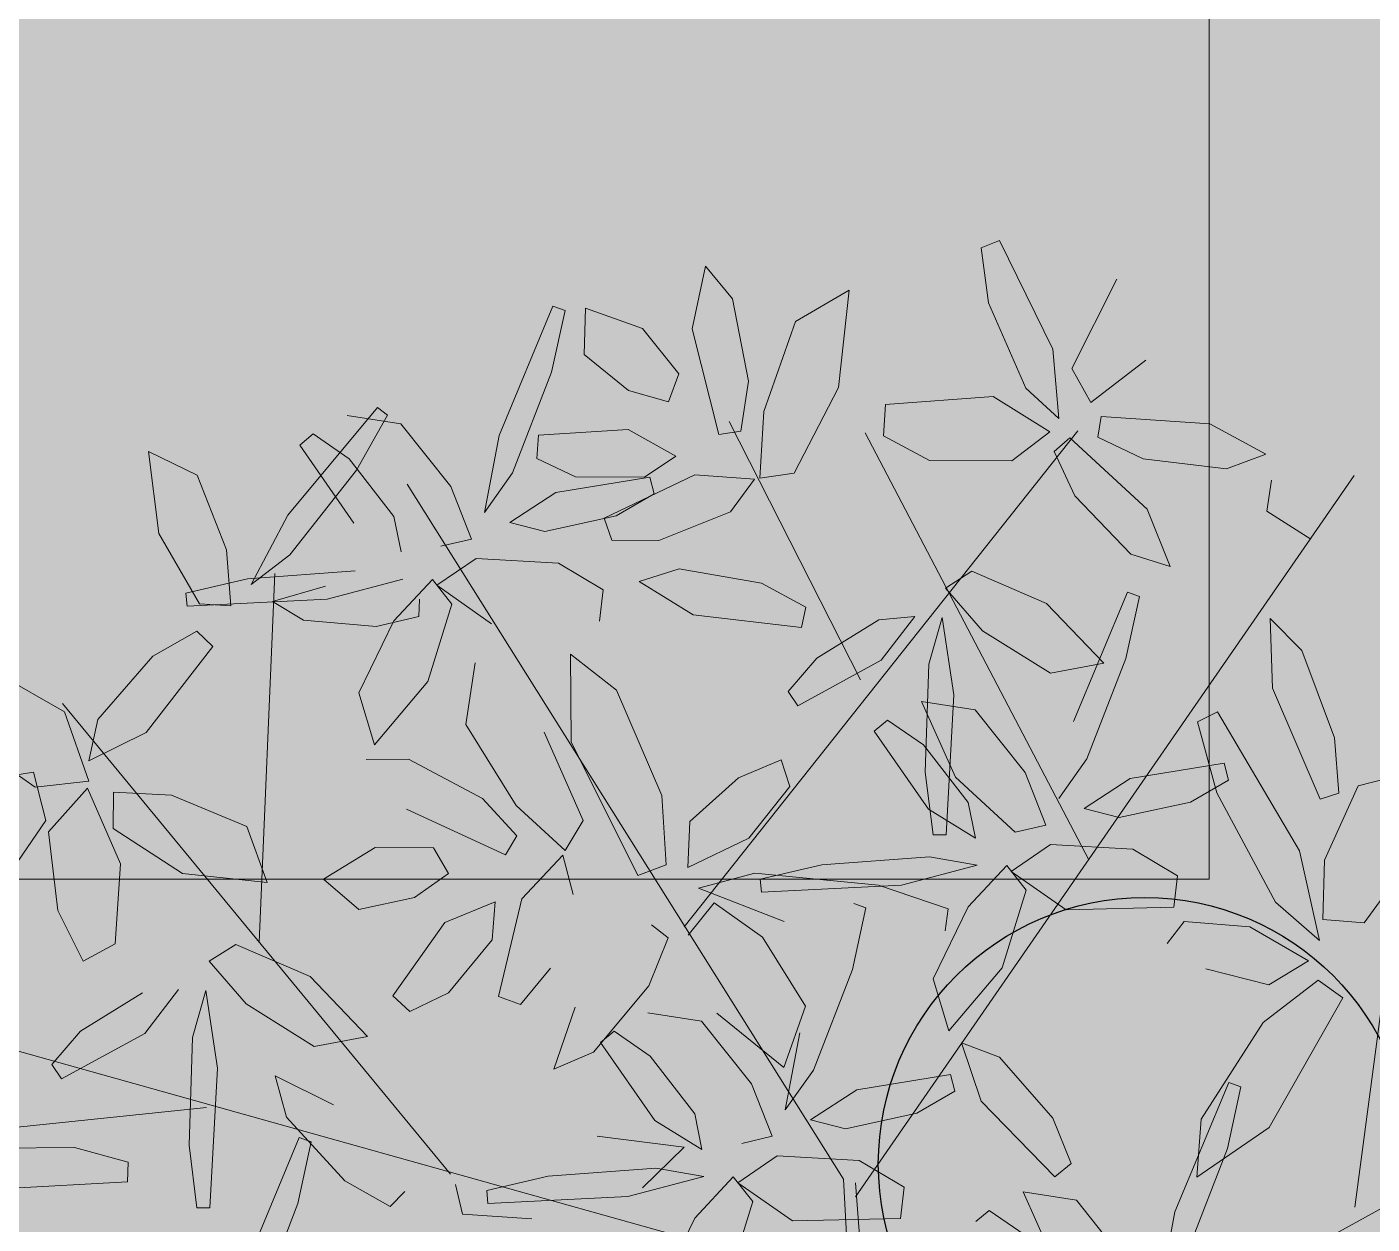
# Model space of a CAD drawing. Header units: metres. Extents: x 349703 to 349913, y 9282546 to 9282694.
# Drawn here: x 349808.717 to 349809.828, y 9282621.487 to 9282622.476 of the extents above; entities that cross this region are included whole.
import ezdxf

# ---------------------------------------------------------------- set-up
doc = ezdxf.new("R2010")
doc.units = ezdxf.units.M
doc.header["$LTSCALE"] = 0.25
for name, color, linetype, lineweight in [('AREA-VERDE', 3, 'CONTINUOUS', 9), ('ARQ-FONDO', 253, 'CONTINUOUS', 9), ('LLORAD-SIMB', 1, 'CONTINUOUS', 25)]:
    doc.layers.add(name, color=color, linetype=linetype, lineweight=lineweight)

# ---------------------------------------------------------------- blocks, each defined once
blk = doc.blocks.new('ARR2')
at = {"layer": 'ARQ-FONDO', "lineweight": 5}
for p, q in [((2741.0943, 1215.9907), (2741.0724, 1215.982)), ((2741.158, 1215.861), (2741.0943, 1215.9907)), ((2741.0724, 1215.982), (2741.0812, 1215.9163)), ((2740.7432, 1215.9601), (2740.7275, 1215.8854)), ((2740.7756, 1215.921), (2740.7432, 1215.9601)), ((2741.1806, 1215.8379), (2741.2344, 1215.9446)), ((2740.7946, 1215.8229), (2740.7756, 1215.921)), ((2740.9148, 1215.9314), (2740.8508, 1215.894)), ((2740.9022, 1215.8152), (2740.9148, 1215.9314)), ((2740.4969, 1215.758), (2740.5613, 1215.9124)), ((2740.5757, 1215.9071), (2740.5597, 1215.8335)), ((2740.5613, 1215.9124), (2740.5757, 1215.9071)), ((2740.6001, 1215.91), (2740.5986, 1215.8547)), ((2740.6682, 1215.8859), (2740.6001, 1215.91)), ((2741.0812, 1215.9163), (2741.1256, 1215.8145)), ((2740.8508, 1215.894), (2740.8132, 1215.7865)), ((2740.7117, 1215.8316), (2740.6682, 1215.8859)), ((2740.7275, 1215.8854), (2740.7593, 1215.7592)), ((2741.1652, 1215.7782), (2741.158, 1215.861)), ((2740.5986, 1215.8547), (2740.6513, 1215.8117)), ((2741.269, 1215.8479), (2741.2032, 1215.7974)), ((2740.5597, 1215.8335), (2740.5131, 1215.7133)), ((2740.6992, 1215.7981), (2740.7117, 1215.8316)), ((2741.2032, 1215.7974), (2741.1806, 1215.8379)), ((2740.6513, 1215.8117), (2740.6992, 1215.7981)), ((2740.7854, 1215.7631), (2740.7946, 1215.8229)), ((2740.8494, 1215.713), (2740.9022, 1215.8152)), ((2741.1256, 1215.8145), (2741.1652, 1215.7782)), ((2740.9583, 1215.7949), (2740.9557, 1215.7574)), ((2741.0867, 1215.8046), (2740.9583, 1215.7949)), ((2741.1544, 1215.7623), (2741.0867, 1215.8046)), ((2740.2447, 1215.6629), (2740.3517, 1215.7915)), ((2740.3155, 1215.7818), (2740.3795, 1215.772)), ((2740.3638, 1215.7823), (2740.3269, 1215.7166)), ((2740.3517, 1215.7915), (2740.3638, 1215.7823)), ((2740.8132, 1215.7865), (2740.8081, 1215.7072)), ((2741.2157, 1215.7806), (2741.2116, 1215.756)), ((2741.3455, 1215.7719), (2741.2157, 1215.7806)), ((2740.3795, 1215.772), (2740.4392, 1215.697)), ((2740.651, 1215.7651), (2740.5439, 1215.7583)), ((2740.7079, 1215.7335), (2740.651, 1215.7651)), ((2740.7181, 1215.1712), (2741.1878, 1215.7637)), ((2740.7593, 1215.7592), (2740.7854, 1215.7631)), ((2740.9283, 1215.4661), (2740.7715, 1215.7746)), ((2741.2009, 1215.2512), (2740.9339, 1215.7613)), ((2741.1092, 1215.7278), (2741.1544, 1215.7623)), ((2741.4121, 1215.7357), (2741.3455, 1215.7719)), ((2740.2591, 1215.7464), (2740.275, 1215.7598)), ((2740.3237, 1215.6533), (2740.2591, 1215.7464)), ((2740.275, 1215.7598), (2740.3182, 1215.7302)), ((2740.4795, 1215.666), (2740.4969, 1215.758)), ((2740.5439, 1215.7583), (2740.5421, 1215.7305)), ((2740.9557, 1215.7574), (2741.0108, 1215.7283)), ((2741.1782, 1215.7554), (2741.1595, 1215.7388)), ((2741.2706, 1215.6699), (2741.1782, 1215.7554)), ((2741.2116, 1215.756), (2741.266, 1215.73)), ((2740.0784, 1215.739), (2740.1366, 1215.7108)), ((2740.0908, 1215.6409), (2740.0784, 1215.739)), ((2740.3182, 1215.7302), (2740.3715, 1215.6613)), ((2740.5421, 1215.7305), (2740.5883, 1215.7088)), ((2740.6705, 1215.7081), (2740.7079, 1215.7335)), ((2741.0108, 1215.7283), (2741.1092, 1215.7278)), ((2741.1595, 1215.7388), (2741.1841, 1215.6858)), ((2741.266, 1215.73), (2741.3652, 1215.718)), ((2741.3652, 1215.718), (2741.4121, 1215.7357)), ((2740.3269, 1215.7166), (2740.2471, 1215.6155)), ((2740.5131, 1215.7133), (2740.4795, 1215.666)), ((2740.8081, 1215.7072), (2740.8494, 1215.713)), ((2740.1366, 1215.7108), (2740.1716, 1215.6216)), ((2740.9083, 1214.8699), (2740.3874, 1215.6998)), ((2740.4392, 1215.697), (2740.4639, 1215.6344)), ((2740.5649, 1215.69), (2740.6768, 1215.7084)), ((2740.5883, 1215.7088), (2740.6705, 1215.7081)), ((2740.7306, 1215.7109), (2740.6224, 1215.6593)), ((2740.6768, 1215.7084), (2740.682, 1215.6882)), ((2740.8019, 1215.7058), (2740.7306, 1215.7109)), ((2740.7731, 1215.6667), (2740.8019, 1215.7058)), ((2740.9225, 1214.8488), (2741.5179, 1215.7101)), ((2741.419, 1215.7048), (2741.4134, 1215.6677)), ((2740.5097, 1215.6541), (2740.5649, 1215.69)), ((2740.682, 1215.6882), (2740.6367, 1215.6619)), ((2741.1841, 1215.6858), (2741.2513, 1215.6163)), ((2740.6878, 1215.6326), (2740.7731, 1215.6667)), ((2741.2979, 1215.6015), (2741.2706, 1215.6699)), ((2741.4134, 1215.6677), (2741.466, 1215.6343)), ((2740.2011, 1215.5801), (2740.2447, 1215.6629)), ((2740.3715, 1215.6613), (2740.3799, 1215.6189)), ((2740.5516, 1215.6435), (2740.5097, 1215.6541)), ((2740.6367, 1215.6619), (2740.5516, 1215.6435)), ((2740.6224, 1215.6593), (2740.6314, 1215.633)), ((2741.5187, 1214.8365), (2741.6275, 1215.6613)), ((2740.1395, 1215.5571), (2740.0908, 1215.6409)), ((2740.4639, 1215.6344), (2740.4274, 1215.6259)), ((2740.6314, 1215.633), (2740.6878, 1215.6326)), ((2740.1716, 1215.6216), (2740.1769, 1215.5545)), ((2740.2471, 1215.6155), (2740.2011, 1215.5801)), ((2741.2513, 1215.6163), (2741.2979, 1215.6015)), ((2740.4696, 1215.6112), (2740.4227, 1215.5791)), ((2740.5679, 1215.6056), (2740.4696, 1215.6112)), ((2740.6214, 1215.5737), (2740.5679, 1215.6056)), ((2740.1231, 1215.5696), (2740.1965, 1215.5868)), ((2740.1965, 1215.5868), (2740.325, 1215.5964)), ((2740.2106, 1215.153), (2740.2292, 1215.5932)), ((2740.3822, 1215.5865), (2740.2916, 1215.5626)), ((2740.3715, 1215.5367), (2740.4174, 1215.5861)), ((2740.4174, 1215.5861), (2740.4407, 1215.5567)), ((2740.7118, 1215.5988), (2740.6641, 1215.5836)), ((2740.6641, 1215.5836), (2740.7288, 1215.5439)), ((2740.8103, 1215.5817), (2740.7118, 1215.5988)), ((2741.0299, 1215.5757), (2741.0615, 1215.5959)), ((2741.0615, 1215.5959), (2741.1505, 1215.5575)), ((2740.1246, 1215.5544), (2740.1231, 1215.5696)), ((2740.2265, 1215.5599), (2740.2898, 1215.578)), ((2740.4227, 1215.5791), (2740.4881, 1215.5333)), ((2740.6169, 1215.5365), (2740.6214, 1215.5737)), ((2740.8633, 1215.553), (2740.8103, 1215.5817)), ((2741.074, 1215.5249), (2741.0299, 1215.5757)), ((2741.1825, 1215.4165), (2741.247, 1215.5708)), ((2741.247, 1215.5708), (2741.2613, 1215.5656)), ((2740.2916, 1215.5626), (2740.1246, 1215.5544)), ((2740.1769, 1215.5545), (2740.1395, 1215.5571)), ((2740.2634, 1215.5374), (2740.2265, 1215.5599)), ((2740.4021, 1215.5626), (2740.4012, 1215.5418)), ((2740.4407, 1215.5567), (2740.412, 1215.4642)), ((2740.858, 1215.5286), (2740.8633, 1215.553)), ((2741.1505, 1215.5575), (2741.2188, 1215.4861)), ((2741.2613, 1215.5656), (2741.2453, 1215.4919)), ((2740.3501, 1215.53), (2740.2634, 1215.5374)), ((2740.3295, 1215.4506), (2740.3715, 1215.5367)), ((2740.4012, 1215.5418), (2740.3501, 1215.53)), ((2740.7288, 1215.5439), (2740.858, 1215.5286)), ((2740.8761, 1215.4923), (2740.9502, 1215.538)), ((2740.9502, 1215.538), (2740.9932, 1215.5419)), ((2740.9932, 1215.5419), (2740.9531, 1215.4897)), ((2741.0098, 1215.485), (2741.0257, 1215.5408)), ((2741.0257, 1215.5408), (2741.0399, 1215.4482)), ((2741.4174, 1215.5395), (2741.4204, 1215.4564)), ((2741.4551, 1215.5012), (2741.4174, 1215.5395)), ((2740.1362, 1215.5242), (2740.0835, 1215.4945)), ((2740.1553, 1215.5061), (2740.1362, 1215.5242)), ((2741.1553, 1215.4741), (2741.074, 1215.5249)), ((2740.0756, 1215.4032), (2740.1553, 1215.5061)), ((2739.9781, 1215.4281), (2739.8586, 1215.4962)), ((2740.0835, 1215.4945), (2740.0179, 1215.4191)), ((2740.5822, 1215.4968), (2740.5832, 1215.3922)), ((2740.637, 1215.4539), (2740.5822, 1215.4968)), ((2740.8421, 1215.4525), (2740.8761, 1215.4923)), ((2740.9531, 1215.4897), (2740.8537, 1215.4352)), ((2741.2453, 1215.4919), (2741.1987, 1215.3718)), ((2741.4942, 1215.3972), (2741.4551, 1215.5012)), ((2740.4684, 1215.4864), (2740.4573, 1215.4131)), ((2741.0058, 1215.3562), (2741.0098, 1215.485)), ((2741.2188, 1215.4861), (2741.1553, 1215.4741)), ((2740.412, 1215.4642), (2740.3481, 1215.3887)), ((2741.4204, 1215.4564), (2741.4773, 1215.3236)), ((2740.3481, 1215.3887), (2740.3295, 1215.4506)), ((2740.6912, 1215.3281), (2740.637, 1215.4539)), ((2740.8537, 1215.4352), (2740.8421, 1215.4525)), ((2741.0012, 1215.4403), (2741.0651, 1215.4305)), ((2741.0418, 1215.3502), (2741.0012, 1215.4403)), ((2741.0399, 1215.4482), (2741.0305, 1215.2812)), ((2740.4388, 1214.8759), (2739.976, 1215.4379)), ((2740.0073, 1215.3451), (2739.9781, 1215.4281)), ((2741.0651, 1215.4305), (2741.1248, 1215.3555)), ((2741.3544, 1215.4279), (2741.3308, 1215.416)), ((2741.4524, 1215.262), (2741.3544, 1215.4279)), ((2740.0179, 1215.4191), (2740.0071, 1215.3694)), ((2740.4573, 1215.4131), (2740.5173, 1215.3163)), ((2740.9447, 1215.4048), (2740.9607, 1215.4183)), ((2740.9607, 1215.4183), (2741.0038, 1215.3887)), ((2741.3308, 1215.416), (2741.3536, 1215.3313)), ((2739.8571, 1215.3984), (2739.9431, 1215.3383)), ((2740.0071, 1215.3694), (2740.0756, 1215.4032)), ((2740.5972, 1215.2983), (2740.5509, 1215.4036)), ((2740.5832, 1215.3922), (2740.6628, 1215.2325)), ((2741.0094, 1215.3118), (2740.9447, 1215.4048)), ((2741.4996, 1215.3311), (2741.4942, 1215.3972)), ((2741.0038, 1215.3887), (2741.0571, 1215.3198)), ((2740.389, 1215.3716), (2740.3382, 1215.371)), ((2740.4773, 1215.3247), (2740.389, 1215.3716)), ((2740.7827, 1215.3491), (2740.8336, 1215.3707)), ((2740.8336, 1215.3707), (2740.8442, 1215.3391)), ((2741.1987, 1215.3718), (2741.1651, 1215.3244)), ((2741.2505, 1215.3485), (2741.3624, 1215.3668)), ((2741.3624, 1215.3668), (2741.3676, 1215.3466)), ((2741.5973, 1215.3589), (2741.5223, 1215.3397)), ((2739.9413, 1215.356), (2739.8676, 1215.3444)), ((2739.9561, 1215.2983), (2739.9413, 1215.356)), ((2739.9431, 1215.3383), (2740.0073, 1215.3451)), ((2740.7247, 1215.2973), (2740.7827, 1215.3491)), ((2741.0152, 1215.2814), (2741.0058, 1215.3562)), ((2741.113, 1215.2844), (2741.0418, 1215.3502)), ((2741.1248, 1215.3555), (2741.1496, 1215.2929)), ((2741.1954, 1215.3126), (2741.2505, 1215.3485)), ((2741.3676, 1215.3466), (2741.3223, 1215.3204)), ((2740.0056, 1215.3371), (2739.9592, 1215.2846)), ((2740.0452, 1215.2467), (2740.0056, 1215.3371)), ((2740.0367, 1215.3322), (2740.0362, 1215.2887)), ((2740.106, 1215.3285), (2740.0367, 1215.3322)), ((2740.1957, 1215.291), (2740.106, 1215.3285)), ((2740.6966, 1215.2453), (2740.6912, 1215.3281)), ((2740.8442, 1215.3391), (2740.795, 1215.2774)), ((2741.3536, 1215.3313), (2741.424, 1215.2008)), ((2741.4773, 1215.3236), (2741.4996, 1215.3311)), ((2741.5223, 1215.3397), (2741.4825, 1215.251)), ((2740.3865, 1215.3118), (2740.5047, 1215.2573)), ((2740.5181, 1215.28), (2740.4773, 1215.3247)), ((2740.5173, 1215.3163), (2740.5759, 1215.2626)), ((2741.0655, 1215.2774), (2741.0094, 1215.3118)), ((2741.0571, 1215.3198), (2741.0655, 1215.2774)), ((2741.2372, 1215.3019), (2741.1954, 1215.3126)), ((2741.3223, 1215.3204), (2741.2372, 1215.3019)), ((2739.9112, 1215.2329), (2739.9561, 1215.2983)), ((2740.5759, 1215.2626), (2740.5972, 1215.2983)), ((2740.7224, 1215.242), (2740.7247, 1215.2973)), ((2739.9592, 1215.2846), (2739.9701, 1215.1908)), ((2740.0362, 1215.2887), (2740.1191, 1215.2351)), ((2740.22, 1215.2242), (2740.1957, 1215.291)), ((2740.5047, 1215.2573), (2740.5181, 1215.28)), ((2741.0305, 1215.2812), (2741.0152, 1215.2814)), ((2741.1496, 1215.2929), (2741.113, 1215.2844)), ((2740.3489, 1215.266), (2740.2873, 1215.2282)), ((2740.4185, 1215.2657), (2740.3489, 1215.266)), ((2740.4367, 1215.2349), (2740.4185, 1215.2657)), ((2740.795, 1215.2774), (2740.7224, 1215.242)), ((2741.1552, 1215.2696), (2741.1083, 1215.2375)), ((2741.2535, 1215.2641), (2741.1552, 1215.2696)), ((2741.307, 1215.2322), (2741.2535, 1215.2641)), ((2740.0388, 1215.1509), (2740.0452, 1215.2467)), ((2740.573, 1215.2569), (2740.5243, 1215.2046)), ((2740.5854, 1215.2099), (2740.573, 1215.2569)), ((2740.8821, 1215.2453), (2741.0106, 1215.2549)), ((2741.0106, 1215.2549), (2741.0678, 1215.245)), ((2741.4765, 1215.1551), (2741.4524, 1215.262)), ((2741.4825, 1215.251), (2741.4805, 1215.1803)), ((2741.5298, 1215.1761), (2741.5881, 1215.2565)), ((2740.1191, 1215.2351), (2740.22, 1215.2242)), ((2740.396, 1215.2062), (2740.4367, 1215.2349)), ((2740.6628, 1215.2325), (2740.6966, 1215.2453)), ((2740.8023, 1215.2355), (2740.735, 1215.2174)), ((2740.9499, 1215.2212), (2740.8023, 1215.2355)), ((2740.8087, 1215.2281), (2740.8821, 1215.2453)), ((2741.0678, 1215.245), (2740.9772, 1215.2211)), ((2741.0571, 1215.1952), (2741.103, 1215.2445)), ((2741.103, 1215.2445), (2741.1263, 1215.2152)), ((2741.1083, 1215.2375), (2741.1738, 1215.1918)), ((2741.3025, 1215.1949), (2741.307, 1215.2322)), ((2740.2873, 1215.2282), (2740.3294, 1215.1922)), ((2740.735, 1215.2174), (2740.8372, 1215.1779)), ((2740.8102, 1215.2129), (2740.8087, 1215.2281)), ((2740.9772, 1215.2211), (2740.8102, 1215.2129)), ((2741.0329, 1215.1928), (2740.9499, 1215.2212)), ((2741.1263, 1215.2152), (2741.0976, 1215.1226)), ((2740.3294, 1215.1922), (2740.396, 1215.2062)), ((2740.4924, 1215.2011), (2740.4321, 1215.1766)), ((2740.4887, 1215.156), (2740.4924, 1215.2011)), ((2740.5243, 1215.2046), (2740.4964, 1215.088)), ((2740.7537, 1215.2001), (2740.7228, 1215.1616)), ((2740.8113, 1215.159), (2740.7537, 1215.2001)), ((2740.9205, 1215.1992), (2740.9348, 1215.194)), ((2741.424, 1215.2008), (2741.4765, 1215.1551)), ((2739.9701, 1215.1908), (2740.0006, 1215.1305)), ((2740.9348, 1215.194), (2740.9188, 1215.1203)), ((2741.0151, 1215.1091), (2741.0571, 1215.1952)), ((2741.0296, 1215.1667), (2741.0329, 1215.1928)), ((2741.1738, 1215.1918), (2741.3025, 1215.1949)), ((2740.4321, 1215.1766), (2740.3701, 1215.089)), ((2740.6791, 1215.1737), (2740.6989, 1215.1584)), ((2741.2944, 1215.1514), (2741.3146, 1215.1778)), ((2741.3146, 1215.1778), (2741.3933, 1215.1714)), ((2741.3933, 1215.1714), (2741.4632, 1215.1309)), ((2741.4805, 1215.1803), (2741.5298, 1215.1761)), ((2740.0006, 1215.1305), (2740.0388, 1215.1509)), ((2740.151, 1215.1302), (2740.1826, 1215.1504)), ((2740.1826, 1215.1504), (2740.2716, 1215.112)), ((2740.4365, 1215.0925), (2740.4887, 1215.156)), ((2740.6989, 1215.1584), (2740.6758, 1215.1009)), ((2740.8627, 1215.0765), (2740.8113, 1215.159)), ((2740.1952, 1215.0794), (2740.151, 1215.1302)), ((2740.5225, 1215.0785), (2740.5583, 1215.122)), ((2740.9188, 1215.1203), (2740.8722, 1215.0002)), ((2741.0976, 1215.1226), (2741.0338, 1215.0471)), ((2741.416, 1215.102), (2741.3407, 1215.1213)), ((2741.4632, 1215.1309), (2741.416, 1215.102)), ((2740.2716, 1215.112), (2740.34, 1215.0406)), ((2741.0338, 1215.0471), (2741.0151, 1215.1091)), ((2741.4748, 1215.1076), (2741.4091, 1215.057)), ((2741.5043, 1215.0867), (2741.4748, 1215.1076)), ((2739.9972, 1215.0468), (2740.0713, 1215.0925)), ((2740.1143, 1215.0964), (2740.0742, 1215.0442)), ((2740.1309, 1215.0394), (2740.1468, 1215.0953)), ((2740.1468, 1215.0953), (2740.161, 1215.0027)), ((2740.3701, 1215.089), (2740.3905, 1215.0702)), ((2740.3905, 1215.0702), (2740.4365, 1215.0925)), ((2740.4964, 1215.088), (2740.5225, 1215.0785)), ((2740.6758, 1215.1009), (2740.6097, 1215.0218)), ((2741.4162, 1214.9316), (2741.5043, 1215.0867)), ((2740.9134, 1214.7457), (2739.7186, 1215.0803)), ((2740.2764, 1215.0286), (2740.1952, 1215.0794)), ((2740.5625, 1215.0016), (2740.5878, 1215.0754)), ((2740.8369, 1215.0035), (2740.8627, 1215.0765)), ((2740.6747, 1215.0687), (2740.7386, 1215.0588)), ((2740.7386, 1215.0588), (2740.7983, 1214.9839)), ((2740.757, 1215.0683), (2740.8369, 1215.0035)), ((2741.4091, 1215.057), (2741.3349, 1214.9418)), ((2739.9632, 1215.007), (2739.9972, 1215.0468)), ((2740.0742, 1215.0442), (2739.9748, 1214.9897)), ((2740.1269, 1214.9107), (2740.1309, 1215.0394)), ((2740.34, 1215.0406), (2740.2764, 1215.0286)), ((2740.6182, 1215.0332), (2740.6342, 1215.0466)), ((2740.6342, 1215.0466), (2740.6773, 1215.017)), ((2740.8386, 1214.9528), (2740.856, 1215.0449)), ((2740.6097, 1215.0218), (2740.5625, 1215.0016)), ((2740.6829, 1214.9401), (2740.6182, 1215.0332)), ((2741.0488, 1215.0328), (2741.0725, 1214.9631)), ((2741.0945, 1215.0156), (2741.0488, 1215.0328)), ((2739.9748, 1214.9897), (2739.9632, 1215.007)), ((2740.6773, 1215.017), (2740.7306, 1214.9481)), ((2741.1581, 1214.9428), (2741.0945, 1215.0156)), ((2740.161, 1215.0027), (2740.1516, 1214.8357)), ((2740.2295, 1214.9936), (2740.2993, 1214.9588)), ((2740.2433, 1214.9442), (2740.2295, 1214.9936)), ((2740.8722, 1215.0002), (2740.8386, 1214.9528)), ((2740.9241, 1214.9768), (2741.0359, 1214.9952)), ((2741.0359, 1214.9952), (2741.0411, 1214.975)), ((2740.7983, 1214.9839), (2740.8231, 1214.9213)), ((2740.8689, 1214.941), (2740.9241, 1214.9768)), ((2741.0411, 1214.975), (2740.9958, 1214.9488)), ((2741.3037, 1214.8311), (2741.3682, 1214.9854)), ((2741.3825, 1214.9802), (2741.3665, 1214.9065)), ((2741.3682, 1214.9854), (2741.3825, 1214.9802)), ((2741.0725, 1214.9631), (2741.1604, 1214.873)), ((2740.1478, 1214.9555), (2739.6101, 1214.8999)), ((2740.3129, 1214.8681), (2740.2433, 1214.9442)), ((2740.7306, 1214.9481), (2740.739, 1214.9057)), ((2740.9107, 1214.9303), (2740.8689, 1214.941)), ((2740.9958, 1214.9488), (2740.9107, 1214.9303)), ((2741.18, 1214.8886), (2741.1581, 1214.9428)), ((2741.3349, 1214.9418), (2741.3299, 1214.8724)), ((2741.3693, 1214.7358), (2741.7422, 1214.9411)), ((2740.739, 1214.9057), (2740.6829, 1214.9401)), ((2741.3299, 1214.8724), (2741.4162, 1214.9316)), ((2740.1363, 1214.8359), (2740.1269, 1214.9107)), ((2740.194, 1214.7655), (2740.2585, 1214.9199)), ((2740.2728, 1214.9146), (2740.2568, 1214.841)), ((2740.2585, 1214.9199), (2740.2728, 1214.9146)), ((2740.7178, 1214.9084), (2740.6139, 1214.9213)), ((2740.8231, 1214.9213), (2740.7866, 1214.9128)), ((2739.9901, 1214.9079), (2739.879, 1214.9068)), ((2740.054, 1214.8904), (2739.9901, 1214.9079)), ((2740.668, 1214.8597), (2740.7178, 1214.9084)), ((2740.8288, 1214.898), (2740.7818, 1214.8659)), ((2740.927, 1214.8924), (2740.8288, 1214.898)), ((2741.3665, 1214.9065), (2741.3199, 1214.7864)), ((2740.0534, 1214.8668), (2740.054, 1214.8904)), ((2740.5556, 1214.8737), (2740.6841, 1214.8833)), ((2740.6841, 1214.8833), (2740.7413, 1214.8734)), ((2740.9805, 1214.8605), (2740.927, 1214.8924)), ((2741.1604, 1214.873), (2741.18, 1214.8886)), ((2739.9091, 1214.8588), (2740.0534, 1214.8668)), ((2740.3669, 1214.8376), (2740.3129, 1214.8681)), ((2740.4451, 1214.8636), (2740.4533, 1214.8284)), ((2740.4822, 1214.8564), (2740.5556, 1214.8737)), ((2740.7413, 1214.8734), (2740.6508, 1214.8495)), ((2740.7306, 1214.8236), (2740.7765, 1214.8729)), ((2740.7765, 1214.8729), (2740.7999, 1214.8436)), ((2740.7818, 1214.8659), (2740.8473, 1214.8202)), ((2740.9352, 1214.3642), (2740.9083, 1214.8699)), ((2740.9588, 1214.3743), (2740.9225, 1214.8658)), ((2740.3846, 1214.8552), (2740.3669, 1214.8376)), ((2740.4837, 1214.8412), (2740.4822, 1214.8564)), ((2740.6508, 1214.8495), (2740.4837, 1214.8412)), ((2740.976, 1214.8233), (2740.9805, 1214.8605)), ((2741.1224, 1214.8549), (2741.1863, 1214.8451)), ((2741.1631, 1214.7648), (2741.1224, 1214.8549)), ((2741.1863, 1214.8451), (2741.246, 1214.7701)), ((2740.1516, 1214.8357), (2740.1363, 1214.8359)), ((2740.2568, 1214.841), (2740.2102, 1214.7209)), ((2740.7999, 1214.8436), (2740.7711, 1214.751)), ((2741.0659, 1214.8194), (2741.0819, 1214.8328)), ((2741.0819, 1214.8328), (2741.1251, 1214.8032)), ((2741.2863, 1214.739), (2741.3037, 1214.8311)), ((2740.4533, 1214.8284), (2740.5361, 1214.8228)), ((2740.6886, 1214.7374), (2740.7306, 1214.8236)), ((2740.8473, 1214.8202), (2740.976, 1214.8233))]:
    blk.add_line(p, q, dxfattribs=at)

msp = doc.modelspace()

# ---------------------------------------------------------------- hatches: boundary and pattern name
at = {"layer": 'AREA-VERDE', "lineweight": 0, "true_color": 0xc4e4b2, "transparency": 33554687}
h = msp.add_hatch(color=3, dxfattribs=at)
h.dxf.hatch_style = 1
h.paths.add_polyline_path([(349810.3413, 9282626.7246), (349798.276, 9282626.717), (349798.276, 9282620.7718), (349810.3413, 9282620.7795)])
h.paths.add_polyline_path([(349799.276, 9282625.717), (349809.6931, 9282625.717), (349809.6931, 9282621.7718), (349799.276, 9282621.7718)], flags=16)
at = {"layer": 'AREA-VERDE', "lineweight": 0, "true_color": 0xc4e4b2, "transparency": 33554610}
h = msp.add_hatch(color=3, dxfattribs=at)
h.dxf.hatch_style = 1
h.paths.add_polyline_path([(349809.6931, 9282625.717), (349799.276, 9282625.717), (349799.276, 9282621.7718), (349809.6931, 9282621.7718)])

# ---------------------------------------------------------------- linework, layer by layer
at = {"layer": 'ARQ-FONDO'}
msp.add_lwpolyline([(349799.276, 9282625.717), (349809.6931, 9282625.717), (349809.6931, 9282621.7718), (349799.276, 9282621.7718)], close=True, dxfattribs=at)
at = {"layer": 'LLORAD-SIMB'}
msp.add_circle((349809.64, 9282621.5367), 0.22, dxfattribs=at)

# ---------------------------------------------------------------- block references
at = {"layer": 'ARQ-FONDO', "xscale": 0.6917913537138002, "yscale": 0.6917913537138002, "zscale": 0.6917913537138002}
msp.add_blockref('ARR2', (347913.2547, 9281781.0875, -25514.15), dxfattribs=at)

doc.saveas('drawing.dxf')
